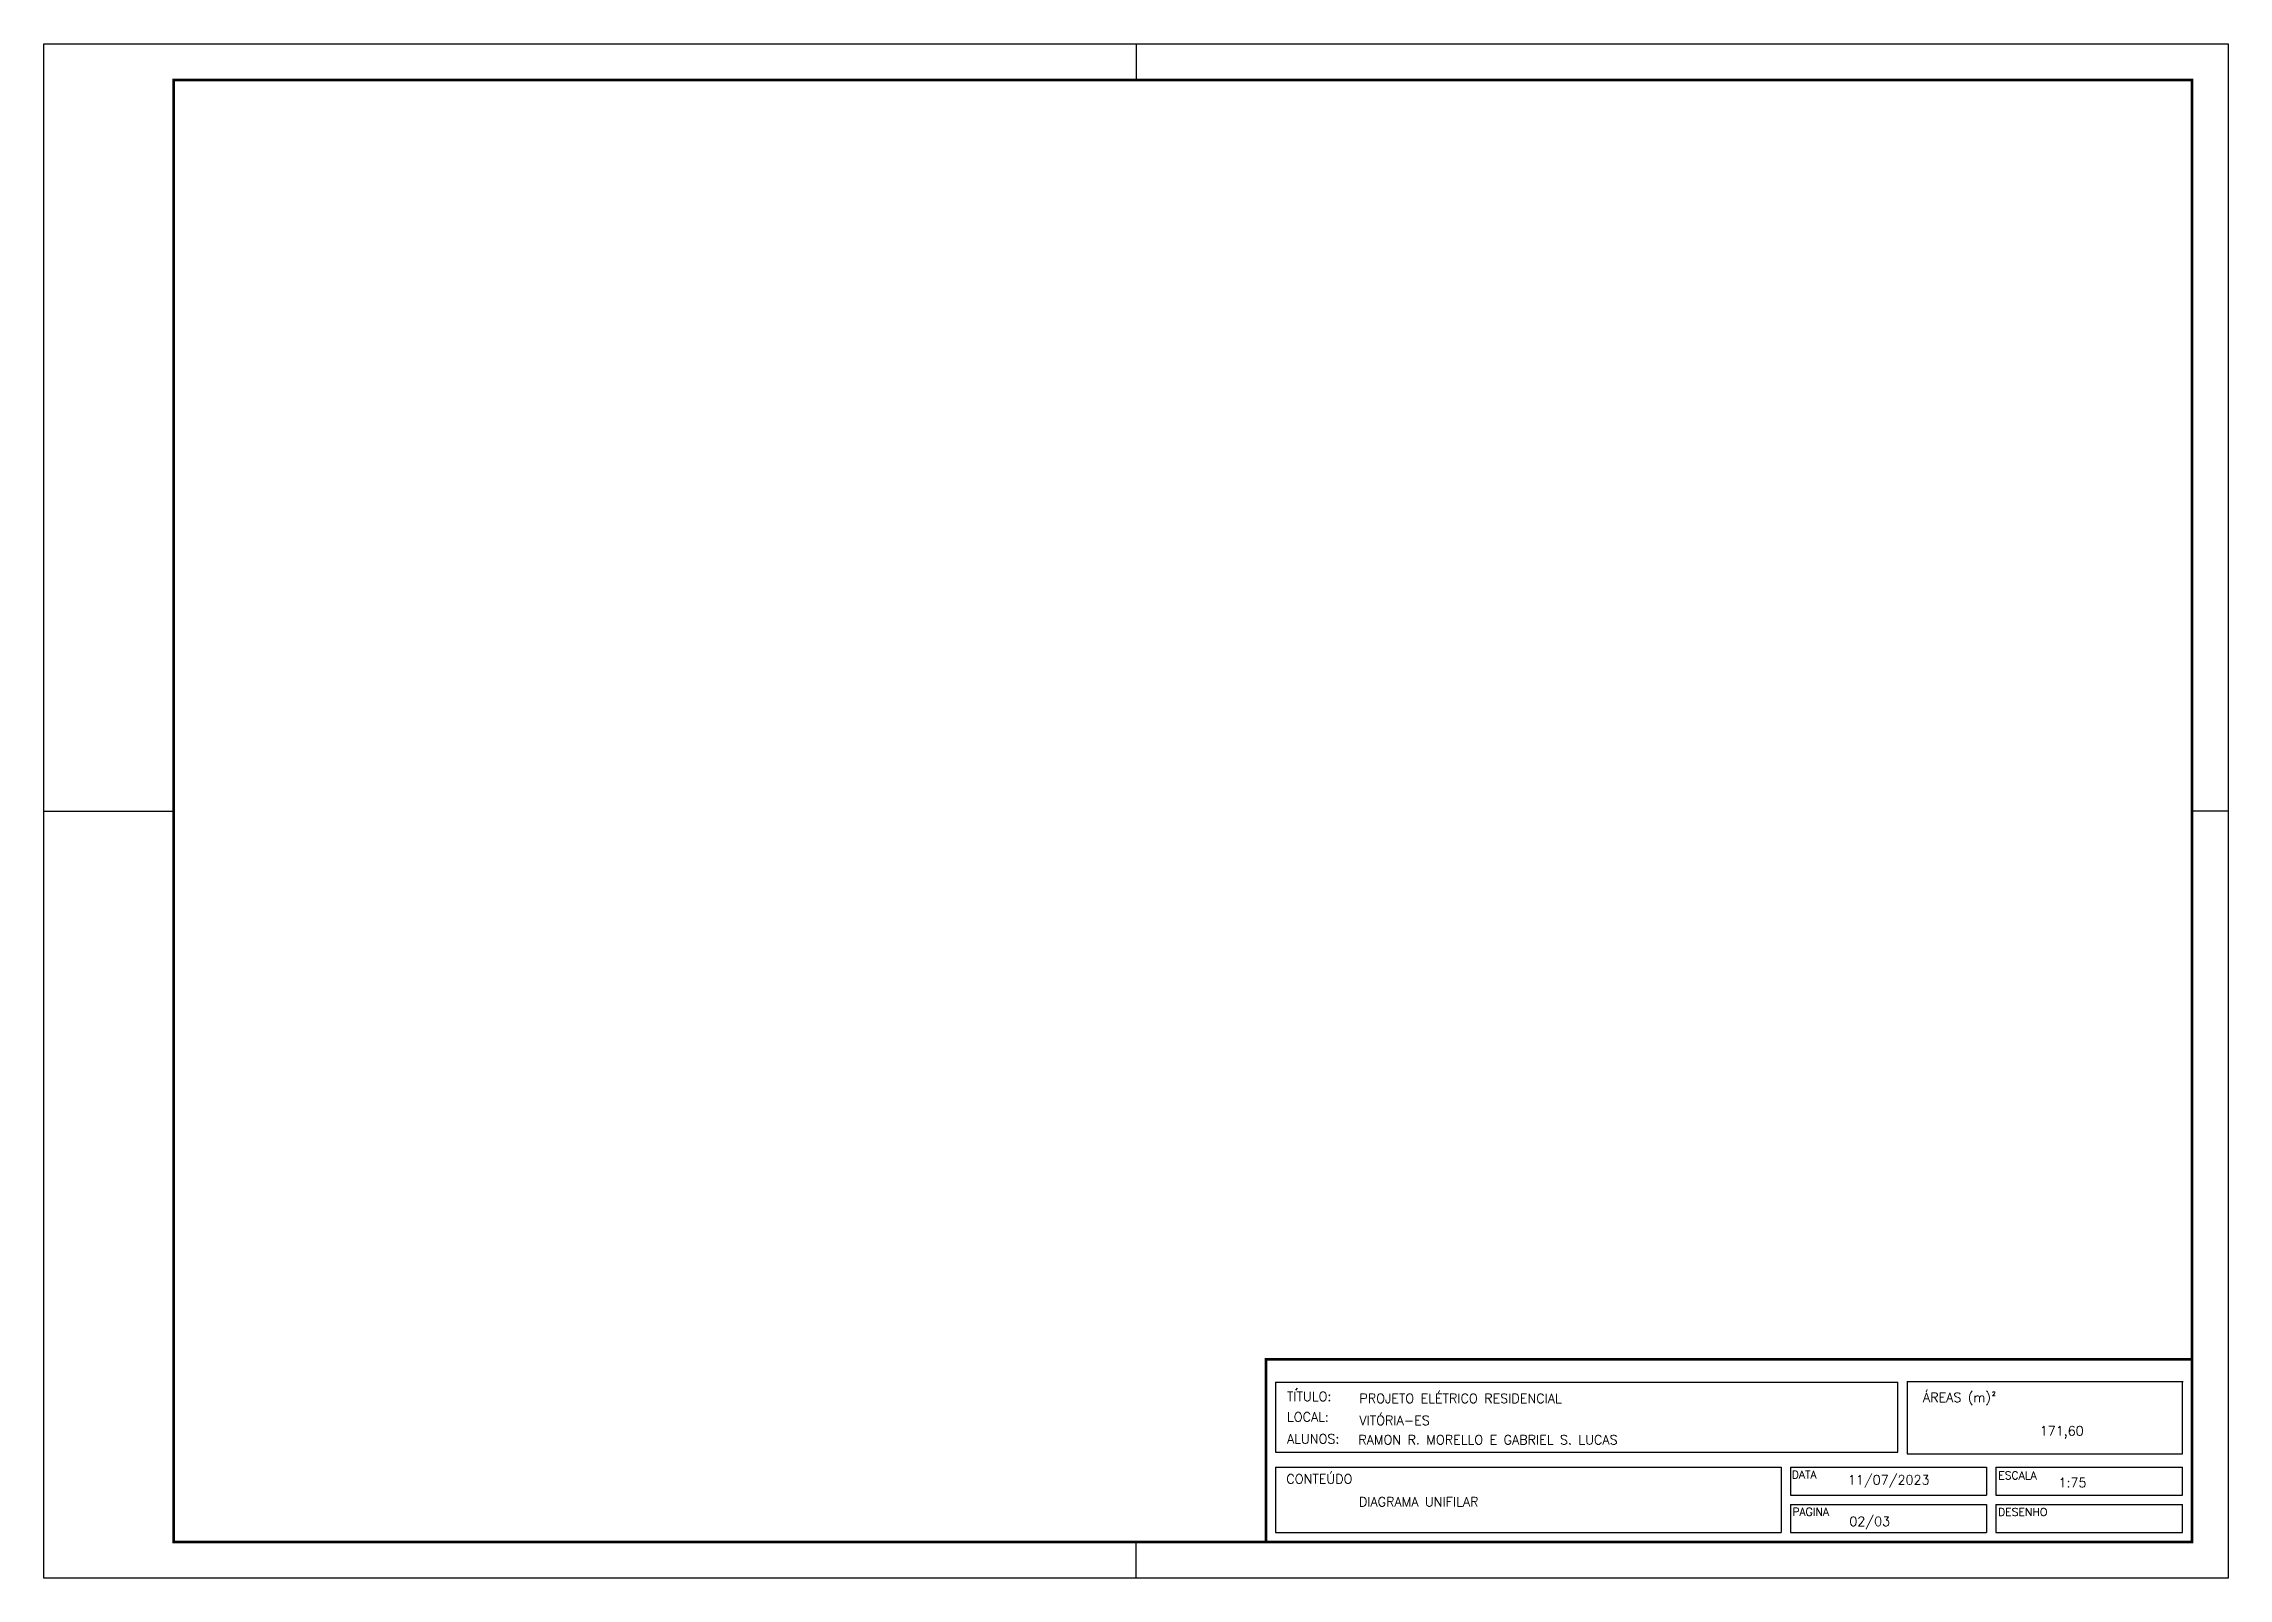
# Model space of a CAD drawing. Extents: x 419.58 to 420, y 0 to 0.295.
import ezdxf

# ---------------------------------------------------------------- set-up
doc = ezdxf.new("R2010")
doc.units = 0
doc.header["$MEASUREMENT"] = 0
doc.layers.get('0').update_dxf_attribs({"linetype": 'CONTINUOUS'})
doc.styles.add('ROMANS', font='romans.shx', dxfattribs={"height": 0.002})

msp = doc.modelspace()

# ---------------------------------------------------------------- linework, layer by layer
for p, q in [((419.58, 0), (419.58, 0.295)), ((419.58, 0.295), (420, 0.295)), ((419.79, 0.295), (419.79, 0.288)), ((420, 0.295), (420, 0)), ((419.58, 0.1475), (419.605, 0.1475)), ((420, 0.1475), (419.993, 0.1475)), ((419.82073, 0.03618), (419.82108, 0.03653)), ((419.79, 0), (419.79, 0.007)), ((420, 0), (419.58, 0))]:
    msp.add_line(p, q)
at = {"const_width": 0.0005}
msp.add_lwpolyline([(419.605, 0.007), (419.605, 0.288), (419.993, 0.288), (419.993, 0.007)], close=True, dxfattribs=at)
msp.add_lwpolyline([(419.815, 0.0421), (419.815, 0.007), (419.993, 0.007), (419.993, 0.0421), (419.815, 0.0421)], dxfattribs=at)
for points in [[(419.93826, 0.03791), (419.93826, 0.02392)], [(419.93836, 0.03785), (419.9913, 0.03785)], [(419.81679, 0.02425), (419.93646, 0.02425), (419.93646, 0.03771)], [(419.81679, 0.03771), (419.81679, 0.02425)], [(419.81679, 0.03771), (419.93646, 0.03771)], [(419.99121, 0.02392), (419.99121, 0.03771)], [(419.81679, 0.02136), (419.91403, 0.02136)], [(419.81679, 0.02136), (419.81679, 0.00879), (419.91403, 0.00879)], [(419.91403, 0.02136), (419.91403, 0.00879)], [(419.91582, 0.02136), (419.91582, 0.01597)], [(419.91582, 0.02136), (419.95351, 0.02136)], [(419.93826, 0.02392), (419.99121, 0.02392)], [(419.95351, 0.02136), (419.95351, 0.01597)], [(419.95531, 0.02136), (419.95531, 0.01597)], [(419.95531, 0.02136), (419.99121, 0.02136)], [(419.99121, 0.01597), (419.99121, 0.02136)], [(419.91582, 0.01597), (419.95351, 0.01597)], [(419.91582, 0.01418), (419.91582, 0.00879)], [(419.91582, 0.01418), (419.95351, 0.01418)], [(419.95351, 0.01418), (419.95351, 0.00879)], [(419.95531, 0.01597), (419.99121, 0.01597)], [(419.95531, 0.01418), (419.95531, 0.00879)], [(419.95531, 0.01418), (419.99121, 0.01418)], [(419.95531, 0.00879), (419.99121, 0.00879), (419.99121, 0.01418)], [(419.91582, 0.00879), (419.95351, 0.00879)]]:
    msp.add_lwpolyline(points)

# ---------------------------------------------------------------- texts
at = {"style": 'ROMANS'}
for s, height, p in [('TITULO:', 0.001795, (419.81902, 0.03408)), ('PROJETO ELÉTRICO RESIDENCIAL', 0.0017949, (419.83294, 0.03368)), ('ÁREAS (m)', 0.001795, (419.94129, 0.03389)), ('2', 0.000787, (419.95458, 0.03508)), ('LOCAL:', 0.001795, (419.81902, 0.03012)), ('VITÓRIA-ES', 0.001795, (419.83294, 0.02945)), ('ALUNOS:', 0.001795, (419.81902, 0.02591)), ('RAMON R. MORELLO E GABRIEL S. LUCAS', 0.0017949, (419.83274, 0.02574)), ('CONTEÚDO', 0.001795, (419.81891, 0.0182)), ('DATA', 0.001526, (419.91607, 0.01916)), ('ESCALA', 0.001526, (419.95577, 0.01902)), ('DIAGRAMA UNIFILAR', 0.0017949, (419.83285, 0.01382)), ('PAGINA', 0.001526, (419.91618, 0.01203)), ('DESENHO', 0.001526, (419.95573, 0.01198))]:
    msp.add_text(s, height=height, dxfattribs=at).set_placement(p)
at = {"style": 'ROMANS', "flags": 8}
for tag, p, s, height in [('171,60', (419.96375, 0.02745), '', 0.00179), ('11/07/2023', (419.92686, 0.01804), '01/01/97', 0.001795), ('1:75', (419.96735, 0.0175), '1:50', 0.001795), ('02/03', (419.92713, 0.01005), '01/01', 0.001795)]:
    msp.add_attdef(tag, p, s, height=height, dxfattribs=at)

doc.saveas('drawing.dxf')
